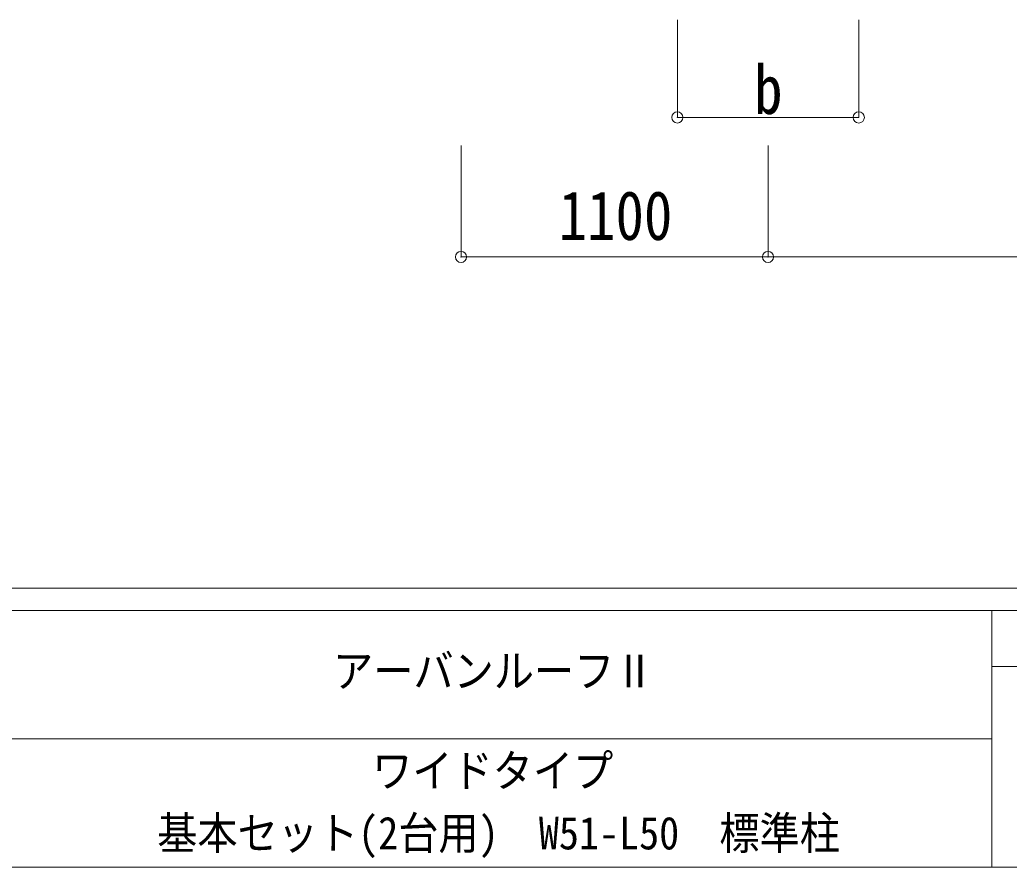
# Model space of a CAD drawing. Units: millimetres at full size, sheet at 1:40; details may follow other scales. Extents: x -11243 to 11243, y -7760 to 7760.
# Drawn here: x 119 to 3664, y -7760 to -4723 of the extents above; entities that cross this region are included whole.
import ezdxf
from ezdxf.enums import TextEntityAlignment as Align

# ---------------------------------------------------------------- set-up
doc = ezdxf.new("R2010")
doc.units = ezdxf.units.MM
doc.header["$LTSCALE"] = 40
doc.header["$PDMODE"] = 32
doc.header["$PDSIZE"] = 40
doc.layers.add('0-6_OTH_LINE', color=6, linetype='Continuous', lineweight=9)
doc.layers.add('F-0_240', color=7, linetype='Continuous', lineweight=9)
doc.styles.add('ＭＳ ゴシック', font='')
doc.styles.get('ＭＳ ゴシック').set_extended_font_data('MS Gothic')

msp = doc.modelspace()

# ---------------------------------------------------------------- linework, layer by layer
at = {"layer": '0-6_OTH_LINE'}
for p, q in [((2475.22, -5072.63), (2475.22, -4722.65)), ((3125.22, -5072.63), (3125.22, -4722.65)), ((2475.22, -5072.63), (3125.22, -5072.63)), ((1700.17, -5572.65), (1700.17, -5172.65)), ((2800.12, -5572.65), (2800.12, -5172.65)), ((1700.17, -5572.65), (2800.12, -5572.65)), ((2800.12, -5572.65), (5700.12, -5572.65))]:
    msp.add_line(p, q, dxfattribs=at)
for p in [(2475.22, -5072.63), (3125.22, -5072.63), (1700.17, -5572.65), (2800.12, -5572.65)]:
    msp.add_point(p, dxfattribs=at)
at = {"layer": 'F-0_240', "color": 5}
for p, q in [((-11242.74, -6760), (10677.26, -6760)), ((-11242.74, -6840), (7121.58, -6840)), ((3601.58, -6840), (3601.58, -7760)), ((3601.58, -7040), (6001.58, -7040)), ((-4598.42, -7300), (3601.58, -7300)), ((-11242.74, -7760), (10677.26, -7760))]:
    msp.add_line(p, q, dxfattribs=at)

# ---------------------------------------------------------------- texts
at = {"layer": '0-6_OTH_LINE', "color": 7, "style": 'ＭＳ ゴシック', "width": 0.85}
for s, p in [('b', (2750.22, -5112.63)), ('1100', (2050.14, -5564.65))]:
    msp.add_text(s, height=176, dxfattribs=at).set_placement(p, align=Align.BOTTOM_LEFT)
at = {"layer": 'F-0_240', "style": 'ＭＳ ゴシック', "width": 0.9}
for s, p in [('アーバンルーフⅡ', (1241.58, -7150)), ('ワイドタイプ', (1381.58, -7507.84)), ('基本セット(2台用)\u3000W51-L50\u3000標準柱', (611.58, -7731.34))]:
    msp.add_text(s, height=117.3, dxfattribs=at).set_placement(p, align=Align.BOTTOM_LEFT)

doc.saveas('drawing.dxf')
